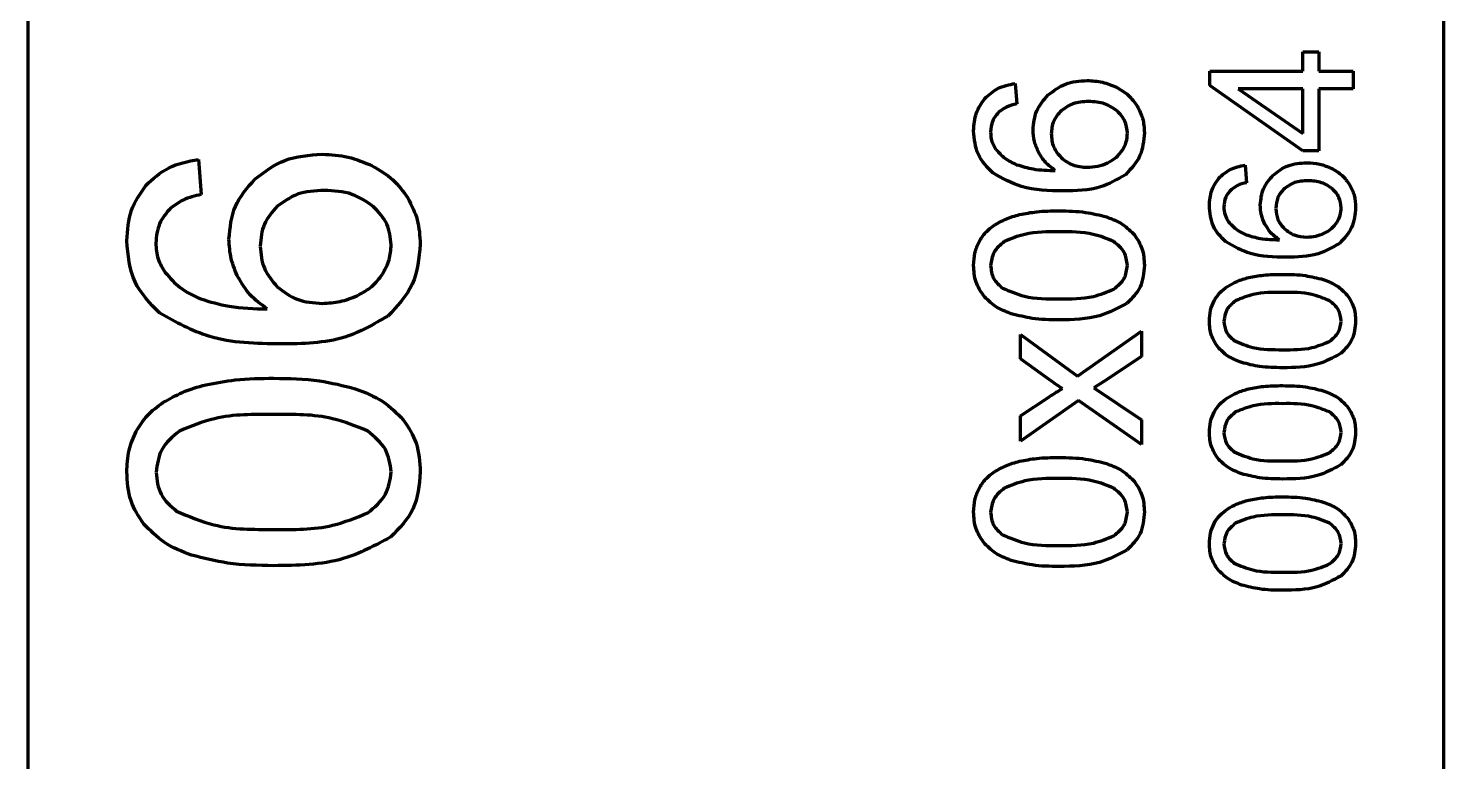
# Model space of a CAD drawing. Header units: millimetres. Extents: x 0 to 1189, y 0 to 841.
# Drawn here: x 372.85 to 402.85, y 231.08 to 246.63 of the extents above; entities that cross this region are included whole.
import ezdxf

# ---------------------------------------------------------------- set-up
doc = ezdxf.new("R2010")
doc.units = ezdxf.units.MM
doc.header["$LTSCALE"] = 0.75
doc.layers.add('Visible', color=7, linetype='Continuous', lineweight=70)

msp = doc.modelspace()

# ---------------------------------------------------------------- linework, layer by layer
at = {"layer": 'Visible', "extrusion": (-1e-16, -1, 0)}
for p, q in [((372.852, 123.899), (372.852, 673.232)), ((402.852, 123.899), (402.852, 673.232)), ((399.866, 245.721), (399.866, 246.131)), ((399.866, 246.131), (400.208, 246.131)), ((400.208, 246.131), (400.208, 245.721)), ((397.898, 245.417), (397.898, 245.721)), ((397.898, 245.721), (399.866, 245.721)), ((400.208, 245.721), (400.935, 245.721)), ((400.935, 245.721), (400.935, 245.348)), ((393.771, 245.462), (393.805, 245.029)), ((399.866, 244.031), (397.898, 245.417)), ((398.497, 245.348), (399.866, 244.398)), ((399.866, 245.348), (398.497, 245.348)), ((399.866, 244.398), (399.866, 245.348)), ((400.935, 245.348), (400.208, 245.348)), ((400.208, 245.348), (400.208, 244.031)), ((400.208, 244.031), (399.866, 244.031)), ((376.457, 243.853), (376.515, 243.109)), ((398.642, 243.729), (398.671, 243.358)), ((393.88, 239.621), (393.88, 240.141)), ((393.88, 240.141), (395.089, 239.254)), ((395.089, 239.254), (396.447, 240.208)), ((396.447, 240.208), (396.447, 239.674)), ((394.487, 239.188), (393.88, 239.621)), ((396.447, 239.674), (395.65, 239.147)), ((395.65, 239.147), (395.434, 239.007)), ((393.88, 238.419), (394.482, 238.814)), ((395.434, 239.007), (396.447, 238.332)), ((395.113, 238.743), (393.88, 237.876)), ((396.447, 237.805), (395.113, 238.743)), ((393.88, 237.876), (393.88, 238.419)), ((396.447, 238.332), (396.447, 237.805))]:
    msp.add_line(p, q, dxfattribs=at)
at = {"layer": 'Visible'}
for points, knots in [([(393.123, 245.141), (393.212, 245.222), (393.397, 245.39), (393.643, 245.437), (393.771, 245.462)], [0, 0, 0, 0, 0.03515836, 0.07353772, 0.07353772, 0.07353772, 0.07353772]), ([(394.469, 245.219), (394.586, 245.308), (394.831, 245.493), (395.137, 245.514), (395.297, 245.525)], [0, 0, 0, 0, 0.04329126, 0.09000501, 0.09000501, 0.09000501, 0.09000501]), ([(395.297, 245.525), (395.405, 245.519), (395.621, 245.507), (395.819, 245.423), (395.917, 245.381)], [0, 0, 0, 0, 0.03238345, 0.06410063, 0.06410063, 0.06410063, 0.06410063]), ([(392.889, 244.456), (392.897, 244.587), (392.912, 244.838), (393.055, 245.043), (393.123, 245.141)], [0, 0, 0, 0, 0.03849473, 0.07369432, 0.07369432, 0.07369432, 0.07369432]), ([(394.148, 244.478), (394.162, 244.618), (394.189, 244.899), (394.375, 245.112), (394.469, 245.219)], [0, 0, 0, 0, 0.04107017, 0.08255043, 0.08255043, 0.08255043, 0.08255043]), ([(395.917, 245.381), (396.006, 245.329), (396.181, 245.229), (396.298, 245.065), (396.356, 244.985)], [0, 0, 0, 0, 0.03051659, 0.05966295, 0.05966295, 0.05966295, 0.05966295]), ([(393.433, 244.865), (393.378, 244.802), (393.27, 244.677), (393.254, 244.512), (393.247, 244.429)], [0, 0, 0, 0, 0.02414769, 0.0484107, 0.0484107, 0.0484107, 0.0484107]), ([(393.805, 245.029), (393.729, 245.011), (393.595, 244.978), (393.482, 244.899), (393.433, 244.865)], [0, 0, 0, 0, 0.02320468, 0.04101453, 0.04101453, 0.04101453, 0.04101453]), ([(394.744, 244.884), (394.683, 244.814), (394.558, 244.673), (394.541, 244.485), (394.533, 244.391)], [0, 0, 0, 0, 0.02722135, 0.05492779, 0.05492779, 0.05492779, 0.05492779]), ([(395.323, 245.08), (395.21, 245.074), (394.998, 245.063), (394.825, 244.941), (394.744, 244.884)], [0, 0, 0, 0, 0.03321079, 0.0622499, 0.0622499, 0.0622499, 0.0622499]), ([(395.928, 244.881), (395.843, 244.939), (395.661, 245.063), (395.441, 245.074), (395.323, 245.08)], [0, 0, 0, 0, 0.03015069, 0.06471565, 0.06471565, 0.06471565, 0.06471565]), ([(396.15, 244.408), (396.14, 244.497), (396.119, 244.68), (395.992, 244.813), (395.928, 244.881)], [0, 0, 0, 0, 0.02622195, 0.05363808, 0.05363808, 0.05363808, 0.05363808]), ([(396.356, 244.985), (396.4, 244.898), (396.491, 244.718), (396.502, 244.518), (396.508, 244.415)], [0, 0, 0, 0, 0.02916446, 0.05962236, 0.05962236, 0.05962236, 0.05962236]), ([(393.295, 243.564), (393.176, 243.686), (392.935, 243.934), (392.904, 244.28), (392.889, 244.456)], [0, 0, 0, 0, 0.0493769, 0.1007353, 0.1007353, 0.1007353, 0.1007353]), ([(393.247, 244.429), (393.251, 244.363), (393.26, 244.231), (393.329, 244.119), (393.363, 244.064)], [0, 0, 0, 0, 0.01973585, 0.038819, 0.038819, 0.038819, 0.038819]), ([(394.264, 244.002), (394.231, 244.078), (394.163, 244.23), (394.153, 244.395), (394.148, 244.478)], [0, 0, 0, 0, 0.02484291, 0.04937155, 0.04937155, 0.04937155, 0.04937155]), ([(394.533, 244.391), (394.542, 244.296), (394.559, 244.107), (394.683, 243.963), (394.744, 243.89)], [0, 0, 0, 0, 0.02776576, 0.05553007, 0.05553007, 0.05553007, 0.05553007]), ([(396.042, 244.047), (396.074, 244.105), (396.135, 244.217), (396.145, 244.345), (396.15, 244.408)], [0, 0, 0, 0, 0.01934988, 0.03797861, 0.03797861, 0.03797861, 0.03797861]), ([(396.508, 244.415), (396.492, 244.242), (396.46, 243.901), (396.224, 243.651), (396.108, 243.528)], [0, 0, 0, 0, 0.05038066, 0.09986278, 0.09986278, 0.09986278, 0.09986278]), ([(377.655, 243.435), (377.858, 243.588), (378.278, 243.907), (378.805, 243.942), (379.079, 243.961)], [0, 0, 0, 0, 0.0744046, 0.1546914, 0.1546914, 0.1546914, 0.1546914]), ([(379.079, 243.961), (379.265, 243.951), (379.635, 243.931), (379.976, 243.786), (380.144, 243.714)], [0, 0, 0, 0, 0.0556574, 0.1101696, 0.1101696, 0.1101696, 0.1101696]), ([(393.363, 244.064), (393.421, 243.999), (393.543, 243.86), (393.712, 243.782), (393.8, 243.74)], [0, 0, 0, 0, 0.02602629, 0.05497249, 0.05497249, 0.05497249, 0.05497249]), ([(394.62, 243.617), (394.546, 243.671), (394.402, 243.776), (394.309, 243.928), (394.264, 244.002)], [0, 0, 0, 0, 0.02720014, 0.05280313, 0.05280313, 0.05280313, 0.05280313]), ([(395.729, 243.78), (395.793, 243.814), (395.917, 243.881), (396.002, 243.993), (396.042, 244.047)], [0, 0, 0, 0, 0.02142015, 0.04160116, 0.04160116, 0.04160116, 0.04160116]), ([(375.343, 243.302), (375.495, 243.44), (375.813, 243.73), (376.236, 243.811), (376.457, 243.853)], [0, 0, 0, 0, 0.0604266, 0.1263891, 0.1263891, 0.1263891, 0.1263891]), ([(380.144, 243.714), (380.298, 243.625), (380.598, 243.452), (380.8, 243.171), (380.898, 243.034)], [0, 0, 0, 0, 0.0524488, 0.1025426, 0.1025426, 0.1025426, 0.1025426]), ([(393.8, 243.74), (393.916, 243.706), (394.183, 243.626), (394.461, 243.62), (394.62, 243.617)], [0, 0, 0, 0, 0.03601661, 0.08321495, 0.08321495, 0.08321495, 0.08321495]), ([(394.744, 243.89), (394.822, 243.83), (394.986, 243.705), (395.192, 243.692), (395.299, 243.685)], [0, 0, 0, 0, 0.02889952, 0.06035669, 0.06035669, 0.06035669, 0.06035669]), ([(395.299, 243.685), (395.373, 243.689), (395.522, 243.697), (395.66, 243.752), (395.729, 243.78)], [0, 0, 0, 0, 0.02212854, 0.04434688, 0.04434688, 0.04434688, 0.04434688]), ([(398.087, 243.454), (398.163, 243.523), (398.321, 243.667), (398.532, 243.708), (398.642, 243.729)], [0, 0, 0, 0, 0.03012022, 0.06299987, 0.06299987, 0.06299987, 0.06299987]), ([(399.239, 243.52), (399.34, 243.597), (399.55, 243.756), (399.812, 243.773), (399.949, 243.782)], [0, 0, 0, 0, 0.03708767, 0.07710738, 0.07710738, 0.07710738, 0.07710738]), ([(399.949, 243.782), (400.042, 243.778), (400.226, 243.768), (400.396, 243.695), (400.48, 243.659)], [0, 0, 0, 0, 0.02774297, 0.05491509, 0.05491509, 0.05491509, 0.05491509]), ([(400.48, 243.659), (400.557, 243.615), (400.706, 243.529), (400.807, 243.389), (400.856, 243.321)], [0, 0, 0, 0, 0.02614356, 0.0511133, 0.0511133, 0.0511133, 0.0511133]), ([(374.94, 242.124), (374.954, 242.349), (374.98, 242.78), (375.226, 243.133), (375.343, 243.302)], [0, 0, 0, 0, 0.0661607, 0.1266581, 0.1266581, 0.1266581, 0.1266581]), ([(377.105, 242.162), (377.128, 242.402), (377.175, 242.885), (377.495, 243.251), (377.655, 243.435)], [0, 0, 0, 0, 0.0705871, 0.1418791, 0.1418791, 0.1418791, 0.1418791]), ([(394.789, 243.184), (394.486, 243.189), (393.955, 243.197), (393.493, 243.454), (393.295, 243.564)], [0, 0, 0, 0, 0.0892288, 0.1562538, 0.1562538, 0.1562538, 0.1562538]), ([(396.108, 243.528), (395.935, 243.428), (395.53, 243.194), (395.059, 243.188), (394.789, 243.184)], [0, 0, 0, 0, 0.0588991, 0.1382662, 0.1382662, 0.1382662, 0.1382662]), ([(397.886, 242.867), (397.893, 242.979), (397.906, 243.194), (398.028, 243.37), (398.087, 243.454)], [0, 0, 0, 0, 0.03297841, 0.06313392, 0.06313392, 0.06313392, 0.06313392]), ([(398.671, 243.358), (398.606, 243.342), (398.491, 243.314), (398.394, 243.246), (398.352, 243.217)], [0, 0, 0, 0, 0.01987946, 0.03513716, 0.03513716, 0.03513716, 0.03513716]), ([(398.965, 242.886), (398.977, 243.006), (399, 243.246), (399.159, 243.429), (399.239, 243.52)], [0, 0, 0, 0, 0.0351848, 0.07072096, 0.07072096, 0.07072096, 0.07072096]), ([(399.972, 243.401), (399.875, 243.396), (399.693, 243.387), (399.545, 243.282), (399.476, 243.234)], [0, 0, 0, 0, 0.02845171, 0.05332952, 0.05332952, 0.05332952, 0.05332952]), ([(400.489, 243.232), (400.417, 243.281), (400.261, 243.387), (400.072, 243.396), (399.972, 243.401)], [0, 0, 0, 0, 0.02583014, 0.05544198, 0.05544198, 0.05544198, 0.05544198]), ([(400.856, 243.321), (400.894, 243.245), (400.972, 243.092), (400.981, 242.92), (400.986, 242.832)], [0, 0, 0, 0, 0.02498523, 0.05107849, 0.05107849, 0.05107849, 0.05107849]), ([(376.515, 243.109), (376.384, 243.077), (376.153, 243.022), (375.959, 242.886), (375.875, 242.826)], [0, 0, 0, 0, 0.03988184, 0.07049151, 0.07049151, 0.07049151, 0.07049151]), ([(379.124, 243.196), (378.93, 243.186), (378.565, 243.168), (378.268, 242.958), (378.129, 242.86)], [0, 0, 0, 0, 0.0570793, 0.1069887, 0.1069887, 0.1069887, 0.1069887]), ([(380.163, 242.856), (380.018, 242.955), (379.705, 243.168), (379.327, 243.186), (379.124, 243.196)], [0, 0, 0, 0, 0.0518199, 0.1112267, 0.1112267, 0.1112267, 0.1112267]), ([(380.898, 243.034), (380.975, 242.883), (381.131, 242.575), (381.15, 242.23), (381.16, 242.054)], [0, 0, 0, 0, 0.0501249, 0.1024728, 0.1024728, 0.1024728, 0.1024728]), ([(398.352, 243.217), (398.305, 243.164), (398.212, 243.057), (398.199, 242.915), (398.193, 242.844)], [0, 0, 0, 0, 0.02068734, 0.0414735, 0.0414735, 0.0414735, 0.0414735]), ([(399.476, 243.234), (399.423, 243.174), (399.316, 243.053), (399.302, 242.892), (399.294, 242.811)], [0, 0, 0, 0, 0.02332058, 0.04705666, 0.04705666, 0.04705666, 0.04705666]), ([(400.68, 242.826), (400.671, 242.902), (400.654, 243.059), (400.545, 243.173), (400.489, 243.232)], [0, 0, 0, 0, 0.02246438, 0.04595184, 0.04595184, 0.04595184, 0.04595184]), ([(375.875, 242.826), (375.782, 242.719), (375.595, 242.504), (375.568, 242.221), (375.555, 242.079)], [0, 0, 0, 0, 0.04150257, 0.08320338, 0.08320338, 0.08320338, 0.08320338]), ([(378.129, 242.86), (378.023, 242.74), (377.809, 242.497), (377.78, 242.175), (377.766, 242.012)], [0, 0, 0, 0, 0.04678524, 0.09440427, 0.09440427, 0.09440427, 0.09440427]), ([(380.545, 242.041), (380.528, 242.195), (380.493, 242.509), (380.274, 242.738), (380.163, 242.856)], [0, 0, 0, 0, 0.04506763, 0.09218774, 0.09218774, 0.09218774, 0.09218774]), ([(393.862, 242.682), (393.983, 242.705), (394.26, 242.758), (394.541, 242.76), (394.7, 242.761)], [0, 0, 0, 0, 0.03696178, 0.08429648, 0.08429648, 0.08429648, 0.08429648]), ([(394.7, 242.761), (394.888, 242.759), (395.229, 242.754), (395.559, 242.67), (395.706, 242.633)], [0, 0, 0, 0, 0.0564493, 0.10181, 0.10181, 0.10181, 0.10181]), ([(398.234, 242.103), (398.132, 242.207), (397.925, 242.42), (397.899, 242.716), (397.886, 242.867)], [0, 0, 0, 0, 0.04230119, 0.08630007, 0.08630007, 0.08630007, 0.08630007]), ([(398.193, 242.844), (398.196, 242.787), (398.204, 242.675), (398.263, 242.579), (398.292, 242.531)], [0, 0, 0, 0, 0.01690771, 0.03325625, 0.03325625, 0.03325625, 0.03325625]), ([(399.064, 242.478), (399.035, 242.543), (398.978, 242.673), (398.969, 242.815), (398.965, 242.886)], [0, 0, 0, 0, 0.02128291, 0.04229661, 0.04229661, 0.04229661, 0.04229661]), ([(399.294, 242.811), (399.302, 242.73), (399.317, 242.568), (399.423, 242.444), (399.476, 242.382)], [0, 0, 0, 0, 0.02378698, 0.04757266, 0.04757266, 0.04757266, 0.04757266]), ([(400.588, 242.517), (400.615, 242.566), (400.667, 242.662), (400.676, 242.772), (400.68, 242.826)], [0, 0, 0, 0, 0.01657704, 0.03253626, 0.03253626, 0.03253626, 0.03253626]), ([(400.986, 242.832), (400.973, 242.684), (400.945, 242.391), (400.744, 242.178), (400.644, 242.072)], [0, 0, 0, 0, 0.04316121, 0.08555253, 0.08555253, 0.08555253, 0.08555253]), ([(393.004, 242.106), (393.047, 242.175), (393.134, 242.315), (393.267, 242.412), (393.335, 242.462)], [0, 0, 0, 0, 0.02413348, 0.04898112, 0.04898112, 0.04898112, 0.04898112]), ([(393.335, 242.462), (393.413, 242.506), (393.58, 242.601), (393.764, 242.654), (393.862, 242.682)], [0, 0, 0, 0, 0.02705955, 0.05729505, 0.05729505, 0.05729505, 0.05729505]), ([(395.706, 242.633), (395.825, 242.588), (396.049, 242.501), (396.219, 242.331), (396.299, 242.25)], [0, 0, 0, 0, 0.03753988, 0.07125827, 0.07125827, 0.07125827, 0.07125827]), ([(398.292, 242.531), (398.342, 242.475), (398.447, 242.356), (398.591, 242.289), (398.667, 242.254)], [0, 0, 0, 0, 0.02229676, 0.04709502, 0.04709502, 0.04709502, 0.04709502]), ([(399.369, 242.148), (399.306, 242.195), (399.182, 242.285), (399.103, 242.415), (399.064, 242.478)], [0, 0, 0, 0, 0.02330239, 0.0452365, 0.0452365, 0.0452365, 0.0452365]), ([(400.32, 242.288), (400.374, 242.317), (400.48, 242.374), (400.553, 242.47), (400.588, 242.517)], [0, 0, 0, 0, 0.01835065, 0.03563978, 0.03563978, 0.03563978, 0.03563978]), ([(375.638, 240.591), (375.435, 240.8), (375.019, 241.227), (374.967, 241.821), (374.94, 242.124)], [0, 0, 0, 0, 0.0848639, 0.1731336, 0.1731336, 0.1731336, 0.1731336]), ([(377.304, 241.343), (377.246, 241.474), (377.131, 241.735), (377.113, 242.02), (377.105, 242.162)], [0, 0, 0, 0, 0.04269746, 0.08485476, 0.08485476, 0.08485476, 0.08485476]), ([(392.889, 241.606), (392.893, 241.696), (392.9, 241.87), (392.97, 242.03), (393.004, 242.106)], [0, 0, 0, 0, 0.02692746, 0.05173875, 0.05173875, 0.05173875, 0.05173875]), ([(393.537, 242.11), (393.453, 242.04), (393.292, 241.906), (393.263, 241.7), (393.249, 241.601)], [0, 0, 0, 0, 0.03148982, 0.06035275, 0.06035275, 0.06035275, 0.06035275]), ([(394.7, 242.314), (394.453, 242.317), (394.05, 242.321), (393.68, 242.169), (393.537, 242.11)], [0, 0, 0, 0, 0.0730065, 0.1190832, 0.1190832, 0.1190832, 0.1190832]), ([(395.86, 242.11), (395.716, 242.169), (395.347, 242.32), (394.945, 242.316), (394.7, 242.314)], [0, 0, 0, 0, 0.0461337, 0.1188387, 0.1188387, 0.1188387, 0.1188387]), ([(396.15, 241.606), (396.136, 241.703), (396.106, 241.908), (395.944, 242.04), (395.86, 242.11)], [0, 0, 0, 0, 0.02852723, 0.06005392, 0.06005392, 0.06005392, 0.06005392]), ([(396.299, 242.25), (396.36, 242.157), (396.487, 241.961), (396.501, 241.728), (396.508, 241.606)], [0, 0, 0, 0, 0.03284543, 0.06879529, 0.06879529, 0.06879529, 0.06879529]), ([(399.514, 241.778), (399.254, 241.782), (398.799, 241.788), (398.404, 242.008), (398.234, 242.103)], [0, 0, 0, 0, 0.0764424, 0.1338627, 0.1338627, 0.1338627, 0.1338627]), ([(398.667, 242.254), (398.766, 242.224), (398.994, 242.156), (399.233, 242.151), (399.369, 242.148)], [0, 0, 0, 0, 0.03085547, 0.07129031, 0.07129031, 0.07129031, 0.07129031]), ([(399.476, 242.382), (399.543, 242.331), (399.683, 242.224), (399.859, 242.212), (399.951, 242.206)], [0, 0, 0, 0, 0.02475822, 0.05170761, 0.05170761, 0.05170761, 0.05170761]), ([(399.951, 242.206), (400.014, 242.21), (400.142, 242.217), (400.26, 242.264), (400.32, 242.288)], [0, 0, 0, 0, 0.01895755, 0.03799199, 0.03799199, 0.03799199, 0.03799199]), ([(375.555, 242.079), (375.563, 241.964), (375.578, 241.738), (375.696, 241.546), (375.755, 241.451)], [0, 0, 0, 0, 0.03391991, 0.06671812, 0.06671812, 0.06671812, 0.06671812]), ([(377.766, 242.012), (377.781, 241.85), (377.811, 241.524), (378.023, 241.276), (378.129, 241.152)], [0, 0, 0, 0, 0.0477209, 0.09543933, 0.09543933, 0.09543933, 0.09543933]), ([(380.36, 241.422), (380.414, 241.521), (380.52, 241.714), (380.537, 241.933), (380.545, 242.041)], [0, 0, 0, 0, 0.03325658, 0.06527373, 0.06527373, 0.06527373, 0.06527373]), ([(381.16, 242.054), (381.133, 241.757), (381.078, 241.17), (380.673, 240.741), (380.473, 240.529)], [0, 0, 0, 0, 0.0865891, 0.1716339, 0.1716339, 0.1716339, 0.1716339]), ([(400.644, 242.072), (400.496, 241.986), (400.149, 241.786), (399.745, 241.781), (399.514, 241.778)], [0, 0, 0, 0, 0.050459, 0.1184528, 0.1184528, 0.1184528, 0.1184528]), ([(393.097, 240.964), (393.036, 241.057), (392.909, 241.252), (392.896, 241.484), (392.889, 241.606)], [0, 0, 0, 0, 0.03274909, 0.06851516, 0.06851516, 0.06851516, 0.06851516]), ([(393.249, 241.601), (393.26, 241.506), (393.282, 241.313), (393.429, 241.186), (393.503, 241.122)], [0, 0, 0, 0, 0.02769224, 0.05597181, 0.05597181, 0.05597181, 0.05597181]), ([(395.861, 241.102), (395.945, 241.171), (396.106, 241.303), (396.136, 241.508), (396.15, 241.606)], [0, 0, 0, 0, 0.03146419, 0.05998375, 0.05998375, 0.05998375, 0.05998375]), ([(396.508, 241.606), (396.494, 241.445), (396.467, 241.133), (396.248, 240.909), (396.14, 240.801)], [0, 0, 0, 0, 0.04666469, 0.09101807, 0.09101807, 0.09101807, 0.09101807]), ([(375.755, 241.451), (375.854, 241.338), (376.065, 241.099), (376.354, 240.965), (376.507, 240.894)], [0, 0, 0, 0, 0.04473129, 0.09448111, 0.09448111, 0.09448111, 0.09448111]), ([(377.915, 240.683), (377.788, 240.775), (377.541, 240.956), (377.382, 241.217), (377.304, 241.343)], [0, 0, 0, 0, 0.04674885, 0.09075263, 0.09075263, 0.09075263, 0.09075263]), ([(379.822, 240.963), (379.932, 241.022), (380.145, 241.135), (380.29, 241.328), (380.36, 241.422)], [0, 0, 0, 0, 0.03681474, 0.07149986, 0.07149986, 0.07149986, 0.07149986]), ([(398.268, 241.158), (398.336, 241.197), (398.478, 241.278), (398.636, 241.323), (398.72, 241.347)], [0, 0, 0, 0, 0.02318194, 0.04908474, 0.04908474, 0.04908474, 0.04908474]), ([(398.72, 241.347), (398.824, 241.367), (399.06, 241.412), (399.302, 241.414), (399.437, 241.415)], [0, 0, 0, 0, 0.03166517, 0.07221685, 0.07221685, 0.07221685, 0.07221685]), ([(399.437, 241.415), (399.599, 241.413), (399.891, 241.409), (400.174, 241.337), (400.3, 241.305)], [0, 0, 0, 0, 0.04836014, 0.08722077, 0.08722077, 0.08722077, 0.08722077]), ([(400.3, 241.305), (400.401, 241.266), (400.594, 241.192), (400.739, 241.046), (400.807, 240.977)], [0, 0, 0, 0, 0.03216046, 0.06104703, 0.06104703, 0.06104703, 0.06104703]), ([(378.129, 241.152), (378.264, 241.049), (378.544, 240.834), (378.898, 240.811), (379.083, 240.799)], [0, 0, 0, 0, 0.0496695, 0.1037348, 0.1037348, 0.1037348, 0.1037348]), ([(379.083, 240.799), (379.21, 240.806), (379.466, 240.82), (379.703, 240.915), (379.822, 240.963)], [0, 0, 0, 0, 0.0380323, 0.07621886, 0.07621886, 0.07621886, 0.07621886]), ([(393.688, 240.58), (393.57, 240.625), (393.345, 240.712), (393.176, 240.883), (393.097, 240.964)], [0, 0, 0, 0, 0.03755124, 0.07122186, 0.07122186, 0.07122186, 0.07122186]), ([(393.503, 241.122), (393.655, 241.057), (394.035, 240.895), (394.45, 240.896), (394.7, 240.897)], [0, 0, 0, 0, 0.0491003, 0.1228677, 0.1228677, 0.1228677, 0.1228677]), ([(394.7, 240.897), (394.946, 240.895), (395.348, 240.891), (395.718, 241.043), (395.861, 241.102)], [0, 0, 0, 0, 0.0728558, 0.1189609, 0.1189609, 0.1189609, 0.1189609]), ([(397.984, 240.854), (398.021, 240.913), (398.096, 241.033), (398.21, 241.116), (398.268, 241.158)], [0, 0, 0, 0, 0.02067523, 0.0419622, 0.0419622, 0.0419622, 0.0419622]), ([(399.437, 241.032), (399.226, 241.034), (398.881, 241.038), (398.564, 240.907), (398.441, 240.857)], [0, 0, 0, 0, 0.0625447, 0.1020186, 0.1020186, 0.1020186, 0.1020186]), ([(400.431, 240.857), (400.309, 240.907), (399.992, 241.037), (399.648, 241.034), (399.437, 241.032)], [0, 0, 0, 0, 0.0395227, 0.1018092, 0.1018092, 0.1018092, 0.1018092]), ([(400.807, 240.977), (400.86, 240.897), (400.969, 240.73), (400.98, 240.53), (400.986, 240.425)], [0, 0, 0, 0, 0.02813869, 0.05893693, 0.05893693, 0.05893693, 0.05893693]), ([(376.507, 240.894), (376.705, 240.835), (377.164, 240.697), (377.643, 240.688), (377.915, 240.683)], [0, 0, 0, 0, 0.0619017, 0.1430213, 0.1430213, 0.1430213, 0.1430213]), ([(396.14, 240.801), (395.95, 240.699), (395.503, 240.46), (394.993, 240.454), (394.7, 240.45)], [0, 0, 0, 0, 0.063809, 0.1501974, 0.1501974, 0.1501974, 0.1501974]), ([(397.886, 240.425), (397.889, 240.503), (397.896, 240.652), (397.956, 240.788), (397.984, 240.854)], [0, 0, 0, 0, 0.02306877, 0.04432459, 0.04432459, 0.04432459, 0.04432459]), ([(398.441, 240.857), (398.369, 240.797), (398.232, 240.682), (398.207, 240.506), (398.195, 240.421)], [0, 0, 0, 0, 0.02697738, 0.05170428, 0.05170428, 0.05170428, 0.05170428]), ([(400.68, 240.425), (400.668, 240.509), (400.642, 240.684), (400.504, 240.798), (400.431, 240.857)], [0, 0, 0, 0, 0.02443928, 0.05144826, 0.05144826, 0.05144826, 0.05144826]), ([(378.206, 239.939), (377.685, 239.947), (376.772, 239.96), (375.979, 240.402), (375.638, 240.591)], [0, 0, 0, 0, 0.1533573, 0.2685529, 0.2685529, 0.2685529, 0.2685529]), ([(380.473, 240.529), (380.176, 240.358), (379.479, 239.956), (378.67, 239.945), (378.206, 239.939)], [0, 0, 0, 0, 0.1012298, 0.2376378, 0.2376378, 0.2376378, 0.2376378]), ([(394.7, 240.45), (394.509, 240.453), (394.167, 240.457), (393.835, 240.542), (393.688, 240.58)], [0, 0, 0, 0, 0.0568131, 0.1023112, 0.1023112, 0.1023112, 0.1023112]), ([(398.064, 239.875), (398.012, 239.955), (397.904, 240.122), (397.892, 240.321), (397.886, 240.425)], [0, 0, 0, 0, 0.02805615, 0.058697, 0.058697, 0.058697, 0.058697]), ([(398.195, 240.421), (398.204, 240.339), (398.223, 240.175), (398.349, 240.066), (398.412, 240.011)], [0, 0, 0, 0, 0.02372396, 0.04795108, 0.04795108, 0.04795108, 0.04795108]), ([(400.432, 239.993), (400.505, 240.053), (400.642, 240.166), (400.668, 240.342), (400.68, 240.425)], [0, 0, 0, 0, 0.02695544, 0.05138815, 0.05138815, 0.05138815, 0.05138815]), ([(400.986, 240.425), (400.975, 240.288), (400.952, 240.02), (400.763, 239.829), (400.672, 239.736)], [0, 0, 0, 0, 0.03997768, 0.07797525, 0.07797525, 0.07797525, 0.07797525]), ([(398.412, 240.011), (398.542, 239.955), (398.868, 239.816), (399.224, 239.818), (399.437, 239.818)], [0, 0, 0, 0, 0.0420643, 0.1052609, 0.1052609, 0.1052609, 0.1052609]), ([(398.571, 239.546), (398.469, 239.585), (398.277, 239.66), (398.132, 239.806), (398.064, 239.875)], [0, 0, 0, 0, 0.0321702, 0.06101583, 0.06101583, 0.06101583, 0.06101583]), ([(399.437, 239.818), (399.648, 239.816), (399.993, 239.813), (400.31, 239.943), (400.432, 239.993)], [0, 0, 0, 0, 0.0624156, 0.1019139, 0.1019139, 0.1019139, 0.1019139]), ([(400.672, 239.736), (400.509, 239.648), (400.126, 239.443), (399.689, 239.438), (399.437, 239.435)], [0, 0, 0, 0, 0.0546653, 0.1286742, 0.1286742, 0.1286742, 0.1286742]), ([(399.437, 239.435), (399.274, 239.437), (398.981, 239.441), (398.697, 239.514), (398.571, 239.546)], [0, 0, 0, 0, 0.04867179, 0.08765009, 0.08765009, 0.08765009, 0.08765009]), ([(376.613, 239.075), (376.821, 239.114), (377.296, 239.205), (377.78, 239.209), (378.052, 239.212)], [0, 0, 0, 0, 0.0635261, 0.1448801, 0.1448801, 0.1448801, 0.1448801]), ([(378.052, 239.212), (378.377, 239.207), (378.963, 239.199), (379.53, 239.055), (379.783, 238.991)], [0, 0, 0, 0, 0.0970192, 0.1749807, 0.1749807, 0.1749807, 0.1749807]), ([(394.77, 238.992), (394.719, 239.026), (394.624, 239.09), (394.531, 239.157), (394.487, 239.188)], [0, 0, 0, 0, 0.01818785, 0.03440349, 0.03440349, 0.03440349, 0.03440349]), ([(375.707, 238.696), (375.842, 238.774), (376.128, 238.937), (376.445, 239.027), (376.613, 239.075)], [0, 0, 0, 0, 0.04650728, 0.09847296, 0.09847296, 0.09847296, 0.09847296]), ([(379.783, 238.991), (379.986, 238.913), (380.372, 238.765), (380.663, 238.472), (380.801, 238.333)], [0, 0, 0, 0, 0.0645197, 0.1224714, 0.1224714, 0.1224714, 0.1224714]), ([(394.482, 238.814), (394.534, 238.847), (394.629, 238.909), (394.726, 238.966), (394.77, 238.992)], [0, 0, 0, 0, 0.01869445, 0.03387931, 0.03387931, 0.03387931, 0.03387931]), ([(398.268, 238.799), (398.336, 238.838), (398.478, 238.919), (398.636, 238.964), (398.72, 238.988)], [0, 0, 0, 0, 0.02318198, 0.04908476, 0.04908476, 0.04908476, 0.04908476]), ([(398.72, 238.988), (398.824, 239.008), (399.06, 239.053), (399.302, 239.055), (399.437, 239.056)], [0, 0, 0, 0, 0.03166517, 0.07221685, 0.07221685, 0.07221685, 0.07221685]), ([(399.437, 239.056), (399.599, 239.054), (399.891, 239.05), (400.174, 238.978), (400.3, 238.946)], [0, 0, 0, 0, 0.04836014, 0.08722076, 0.08722076, 0.08722076, 0.08722076]), ([(400.3, 238.946), (400.401, 238.907), (400.594, 238.833), (400.739, 238.687), (400.807, 238.618)], [0, 0, 0, 0, 0.03216044, 0.06104703, 0.06104703, 0.06104703, 0.06104703]), ([(375.138, 238.086), (375.211, 238.204), (375.362, 238.445), (375.591, 238.612), (375.707, 238.696)], [0, 0, 0, 0, 0.04147817, 0.08418369, 0.08418369, 0.08418369, 0.08418369]), ([(397.984, 238.495), (398.021, 238.554), (398.096, 238.674), (398.21, 238.757), (398.268, 238.799)], [0, 0, 0, 0, 0.02067518, 0.04196217, 0.04196217, 0.04196217, 0.04196217]), ([(399.437, 238.673), (399.226, 238.675), (398.881, 238.679), (398.564, 238.548), (398.441, 238.498)], [0, 0, 0, 0, 0.0625447, 0.1020186, 0.1020186, 0.1020186, 0.1020186]), ([(400.431, 238.498), (400.309, 238.548), (399.992, 238.678), (399.648, 238.675), (399.437, 238.673)], [0, 0, 0, 0, 0.0395227, 0.1018092, 0.1018092, 0.1018092, 0.1018092]), ([(400.807, 238.618), (400.86, 238.538), (400.969, 238.371), (400.98, 238.171), (400.986, 238.066)], [0, 0, 0, 0, 0.02813869, 0.05893699, 0.05893699, 0.05893699, 0.05893699]), ([(378.052, 238.443), (377.628, 238.447), (376.936, 238.455), (376.3, 238.193), (376.054, 238.092)], [0, 0, 0, 0, 0.1254761, 0.2046679, 0.2046679, 0.2046679, 0.2046679]), ([(380.047, 238.092), (379.8, 238.193), (379.165, 238.454), (378.475, 238.447), (378.052, 238.443)], [0, 0, 0, 0, 0.0792898, 0.2042478, 0.2042478, 0.2042478, 0.2042478]), ([(380.801, 238.333), (380.906, 238.173), (381.125, 237.837), (381.148, 237.435), (381.16, 237.226)], [0, 0, 0, 0, 0.0564514, 0.1182383, 0.1182383, 0.1182383, 0.1182383]), ([(397.886, 238.066), (397.889, 238.144), (397.896, 238.293), (397.956, 238.429), (397.984, 238.495)], [0, 0, 0, 0, 0.02306877, 0.04432462, 0.04432462, 0.04432462, 0.04432462]), ([(398.441, 238.498), (398.369, 238.438), (398.232, 238.323), (398.207, 238.147), (398.195, 238.062)], [0, 0, 0, 0, 0.02697733, 0.05170427, 0.05170427, 0.05170427, 0.05170427]), ([(400.68, 238.066), (400.668, 238.15), (400.642, 238.325), (400.504, 238.439), (400.431, 238.498)], [0, 0, 0, 0, 0.02443928, 0.05144826, 0.05144826, 0.05144826, 0.05144826]), ([(374.94, 237.226), (374.947, 237.381), (374.96, 237.68), (375.08, 237.954), (375.138, 238.086)], [0, 0, 0, 0, 0.04628015, 0.08892326, 0.08892326, 0.08892326, 0.08892326]), ([(376.054, 238.092), (375.91, 237.972), (375.633, 237.742), (375.583, 237.387), (375.559, 237.217)], [0, 0, 0, 0, 0.0541214, 0.1037281, 0.1037281, 0.1037281, 0.1037281]), ([(380.545, 237.226), (380.521, 237.393), (380.469, 237.746), (380.192, 237.973), (380.047, 238.092)], [0, 0, 0, 0, 0.0490296, 0.1032145, 0.1032145, 0.1032145, 0.1032145]), ([(398.064, 237.516), (398.012, 237.596), (397.904, 237.763), (397.892, 237.962), (397.886, 238.066)], [0, 0, 0, 0, 0.02805617, 0.058697, 0.058697, 0.058697, 0.058697]), ([(398.195, 238.062), (398.204, 237.981), (398.223, 237.816), (398.349, 237.707), (398.412, 237.652)], [0, 0, 0, 0, 0.02372396, 0.04795108, 0.04795108, 0.04795108, 0.04795108]), ([(400.432, 237.634), (400.505, 237.694), (400.642, 237.807), (400.668, 237.983), (400.68, 238.066)], [0, 0, 0, 0, 0.02695542, 0.05138813, 0.05138813, 0.05138813, 0.05138813]), ([(400.986, 238.066), (400.975, 237.929), (400.952, 237.661), (400.763, 237.47), (400.672, 237.377)], [0, 0, 0, 0, 0.03997765, 0.07797524, 0.07797524, 0.07797524, 0.07797524]), ([(398.412, 237.652), (398.542, 237.596), (398.868, 237.457), (399.224, 237.459), (399.437, 237.459)], [0, 0, 0, 0, 0.0420643, 0.1052609, 0.1052609, 0.1052609, 0.1052609]), ([(399.437, 237.459), (399.648, 237.457), (399.993, 237.454), (400.31, 237.584), (400.432, 237.634)], [0, 0, 0, 0, 0.0624156, 0.1019139, 0.1019139, 0.1019139, 0.1019139]), ([(393.335, 237.232), (393.413, 237.277), (393.58, 237.372), (393.764, 237.425), (393.862, 237.452)], [0, 0, 0, 0, 0.02705958, 0.05729507, 0.05729507, 0.05729507, 0.05729507]), ([(393.862, 237.452), (393.983, 237.476), (394.26, 237.529), (394.541, 237.531), (394.7, 237.532)], [0, 0, 0, 0, 0.03696178, 0.08429648, 0.08429648, 0.08429648, 0.08429648]), ([(394.7, 237.532), (394.888, 237.53), (395.229, 237.525), (395.559, 237.441), (395.706, 237.404)], [0, 0, 0, 0, 0.0564493, 0.10181, 0.10181, 0.10181, 0.10181]), ([(395.706, 237.404), (395.825, 237.359), (396.049, 237.272), (396.219, 237.102), (396.299, 237.021)], [0, 0, 0, 0, 0.03753988, 0.07125828, 0.07125828, 0.07125828, 0.07125828]), ([(398.571, 237.187), (398.469, 237.226), (398.277, 237.301), (398.132, 237.447), (398.064, 237.516)], [0, 0, 0, 0, 0.0321702, 0.06101581, 0.06101581, 0.06101581, 0.06101581]), ([(400.672, 237.377), (400.509, 237.289), (400.126, 237.084), (399.689, 237.079), (399.437, 237.076)], [0, 0, 0, 0, 0.0546652, 0.1286742, 0.1286742, 0.1286742, 0.1286742]), ([(375.298, 236.122), (375.193, 236.282), (374.975, 236.617), (374.952, 237.017), (374.94, 237.226)], [0, 0, 0, 0, 0.0562858, 0.1177568, 0.1177568, 0.1177568, 0.1177568]), ([(375.559, 237.217), (375.578, 237.054), (375.616, 236.723), (375.868, 236.505), (375.996, 236.395)], [0, 0, 0, 0, 0.04759457, 0.09619859, 0.09619859, 0.09619859, 0.09619859]), ([(380.049, 236.359), (380.193, 236.479), (380.469, 236.706), (380.521, 237.058), (380.545, 237.226)], [0, 0, 0, 0, 0.0540774, 0.1030939, 0.1030939, 0.1030939, 0.1030939]), ([(381.16, 237.226), (381.137, 236.95), (381.091, 236.412), (380.713, 236.029), (380.529, 235.842)], [0, 0, 0, 0, 0.0802025, 0.1564325, 0.1564325, 0.1564325, 0.1564325]), ([(393.004, 236.877), (393.047, 236.946), (393.134, 237.086), (393.267, 237.183), (393.335, 237.232)], [0, 0, 0, 0, 0.02413349, 0.04898112, 0.04898112, 0.04898112, 0.04898112]), ([(394.7, 237.085), (394.453, 237.088), (394.05, 237.092), (393.68, 236.94), (393.537, 236.881)], [0, 0, 0, 0, 0.0730065, 0.1190832, 0.1190832, 0.1190832, 0.1190832]), ([(395.86, 236.881), (395.716, 236.94), (395.347, 237.091), (394.945, 237.087), (394.7, 237.085)], [0, 0, 0, 0, 0.0461337, 0.1188387, 0.1188387, 0.1188387, 0.1188387]), ([(396.299, 237.021), (396.36, 236.928), (396.487, 236.732), (396.501, 236.499), (396.508, 236.377)], [0, 0, 0, 0, 0.03284543, 0.06879529, 0.06879529, 0.06879529, 0.06879529]), ([(399.437, 237.076), (399.274, 237.078), (398.981, 237.082), (398.697, 237.155), (398.571, 237.187)], [0, 0, 0, 0, 0.04867179, 0.08765009, 0.08765009, 0.08765009, 0.08765009]), ([(392.889, 236.377), (392.893, 236.467), (392.9, 236.641), (392.97, 236.801), (393.004, 236.877)], [0, 0, 0, 0, 0.02692746, 0.05173875, 0.05173875, 0.05173875, 0.05173875]), ([(393.537, 236.881), (393.453, 236.811), (393.292, 236.677), (393.263, 236.471), (393.249, 236.372)], [0, 0, 0, 0, 0.03148979, 0.06035273, 0.06035273, 0.06035273, 0.06035273]), ([(396.15, 236.377), (396.136, 236.474), (396.106, 236.679), (395.944, 236.811), (395.86, 236.881)], [0, 0, 0, 0, 0.0285272, 0.0600539, 0.0600539, 0.0600539, 0.0600539]), ([(397.984, 236.136), (398.021, 236.195), (398.096, 236.315), (398.21, 236.398), (398.268, 236.44)], [0, 0, 0, 0, 0.02067519, 0.04196216, 0.04196216, 0.04196216, 0.04196216]), ([(398.268, 236.44), (398.336, 236.479), (398.478, 236.56), (398.636, 236.605), (398.72, 236.629)], [0, 0, 0, 0, 0.02318197, 0.04908476, 0.04908476, 0.04908476, 0.04908476]), ([(398.72, 236.629), (398.824, 236.649), (399.06, 236.694), (399.302, 236.696), (399.437, 236.697)], [0, 0, 0, 0, 0.03166517, 0.07221684, 0.07221684, 0.07221684, 0.07221684]), ([(399.437, 236.697), (399.599, 236.695), (399.891, 236.691), (400.174, 236.619), (400.3, 236.587)], [0, 0, 0, 0, 0.04836014, 0.08722077, 0.08722077, 0.08722077, 0.08722077]), ([(400.3, 236.587), (400.401, 236.548), (400.594, 236.475), (400.739, 236.328), (400.807, 236.259)], [0, 0, 0, 0, 0.03216044, 0.06104702, 0.06104702, 0.06104702, 0.06104702]), ([(376.313, 235.462), (376.11, 235.54), (375.725, 235.69), (375.435, 235.984), (375.298, 236.122)], [0, 0, 0, 0, 0.0645393, 0.1224089, 0.1224089, 0.1224089, 0.1224089]), ([(375.996, 236.395), (376.256, 236.283), (376.909, 236.004), (377.624, 236.006), (378.052, 236.008)], [0, 0, 0, 0, 0.0843887, 0.2111724, 0.2111724, 0.2111724, 0.2111724]), ([(378.052, 236.008), (378.476, 236.004), (379.167, 235.997), (379.802, 236.258), (380.049, 236.359)], [0, 0, 0, 0, 0.1252171, 0.2044578, 0.2044578, 0.2044578, 0.2044578]), ([(393.097, 235.735), (393.036, 235.828), (392.909, 236.023), (392.896, 236.255), (392.889, 236.377)], [0, 0, 0, 0, 0.0327491, 0.06851517, 0.06851517, 0.06851517, 0.06851517]), ([(393.249, 236.372), (393.26, 236.277), (393.282, 236.084), (393.429, 235.957), (393.503, 235.893)], [0, 0, 0, 0, 0.02769224, 0.05597181, 0.05597181, 0.05597181, 0.05597181]), ([(395.861, 235.873), (395.945, 235.942), (396.106, 236.074), (396.136, 236.279), (396.15, 236.377)], [0, 0, 0, 0, 0.0314642, 0.05998375, 0.05998375, 0.05998375, 0.05998375]), ([(396.508, 236.377), (396.494, 236.216), (396.467, 235.904), (396.248, 235.68), (396.14, 235.572)], [0, 0, 0, 0, 0.04666467, 0.09101806, 0.09101806, 0.09101806, 0.09101806]), ([(397.886, 235.707), (397.889, 235.785), (397.896, 235.934), (397.956, 236.07), (397.984, 236.136)], [0, 0, 0, 0, 0.02306878, 0.04432463, 0.04432463, 0.04432463, 0.04432463]), ([(398.441, 236.139), (398.369, 236.079), (398.232, 235.964), (398.207, 235.788), (398.195, 235.703)], [0, 0, 0, 0, 0.02697734, 0.05170425, 0.05170425, 0.05170425, 0.05170425]), ([(399.437, 236.314), (399.226, 236.316), (398.881, 236.32), (398.564, 236.19), (398.441, 236.139)], [0, 0, 0, 0, 0.0625447, 0.1020186, 0.1020186, 0.1020186, 0.1020186]), ([(400.431, 236.139), (400.309, 236.19), (399.992, 236.319), (399.648, 236.316), (399.437, 236.314)], [0, 0, 0, 0, 0.0395227, 0.1018092, 0.1018092, 0.1018092, 0.1018092]), ([(400.68, 235.707), (400.668, 235.791), (400.642, 235.967), (400.504, 236.08), (400.431, 236.139)], [0, 0, 0, 0, 0.02443928, 0.05144825, 0.05144825, 0.05144825, 0.05144825]), ([(400.807, 236.259), (400.86, 236.179), (400.969, 236.012), (400.98, 235.812), (400.986, 235.707)], [0, 0, 0, 0, 0.0281387, 0.05893698, 0.05893698, 0.05893698, 0.05893698]), ([(380.529, 235.842), (380.202, 235.667), (379.433, 235.256), (378.557, 235.245), (378.052, 235.239)], [0, 0, 0, 0, 0.1096685, 0.2581438, 0.2581438, 0.2581438, 0.2581438]), ([(393.503, 235.893), (393.655, 235.828), (394.035, 235.666), (394.45, 235.667), (394.7, 235.668)], [0, 0, 0, 0, 0.0491004, 0.1228677, 0.1228677, 0.1228677, 0.1228677]), ([(394.7, 235.668), (394.946, 235.666), (395.348, 235.662), (395.718, 235.814), (395.861, 235.873)], [0, 0, 0, 0, 0.0728558, 0.1189609, 0.1189609, 0.1189609, 0.1189609]), ([(393.688, 235.35), (393.57, 235.396), (393.345, 235.483), (393.176, 235.654), (393.097, 235.735)], [0, 0, 0, 0, 0.03755126, 0.07122185, 0.07122185, 0.07122185, 0.07122185]), ([(396.14, 235.572), (395.95, 235.47), (395.503, 235.231), (394.993, 235.225), (394.7, 235.221)], [0, 0, 0, 0, 0.063809, 0.1501974, 0.1501974, 0.1501974, 0.1501974]), ([(398.064, 235.157), (398.012, 235.237), (397.904, 235.404), (397.892, 235.603), (397.886, 235.707)], [0, 0, 0, 0, 0.02805618, 0.05869701, 0.05869701, 0.05869701, 0.05869701]), ([(398.195, 235.703), (398.204, 235.622), (398.223, 235.457), (398.349, 235.348), (398.412, 235.293)], [0, 0, 0, 0, 0.02372396, 0.0479511, 0.0479511, 0.0479511, 0.0479511]), ([(400.432, 235.275), (400.505, 235.335), (400.642, 235.448), (400.668, 235.624), (400.68, 235.707)], [0, 0, 0, 0, 0.02695542, 0.05138814, 0.05138814, 0.05138814, 0.05138814]), ([(400.986, 235.707), (400.975, 235.57), (400.952, 235.302), (400.763, 235.111), (400.672, 235.018)], [0, 0, 0, 0, 0.03997766, 0.07797524, 0.07797524, 0.07797524, 0.07797524]), ([(378.052, 235.239), (377.725, 235.244), (377.137, 235.252), (376.567, 235.397), (376.313, 235.462)], [0, 0, 0, 0, 0.0976444, 0.175842, 0.175842, 0.175842, 0.175842]), ([(394.7, 235.221), (394.509, 235.224), (394.167, 235.228), (393.835, 235.313), (393.688, 235.35)], [0, 0, 0, 0, 0.0568131, 0.1023112, 0.1023112, 0.1023112, 0.1023112]), ([(398.412, 235.293), (398.542, 235.237), (398.868, 235.098), (399.224, 235.1), (399.437, 235.1)], [0, 0, 0, 0, 0.0420643, 0.1052609, 0.1052609, 0.1052609, 0.1052609]), ([(399.437, 235.1), (399.648, 235.098), (399.993, 235.095), (400.31, 235.225), (400.432, 235.275)], [0, 0, 0, 0, 0.0624156, 0.1019139, 0.1019139, 0.1019139, 0.1019139]), ([(398.571, 234.828), (398.469, 234.867), (398.277, 234.942), (398.132, 235.088), (398.064, 235.157)], [0, 0, 0, 0, 0.0321702, 0.06101582, 0.06101582, 0.06101582, 0.06101582]), ([(400.672, 235.018), (400.509, 234.93), (400.126, 234.725), (399.689, 234.72), (399.437, 234.717)], [0, 0, 0, 0, 0.0546652, 0.1286742, 0.1286742, 0.1286742, 0.1286742]), ([(399.437, 234.717), (399.274, 234.719), (398.981, 234.723), (398.697, 234.796), (398.571, 234.828)], [0, 0, 0, 0, 0.04867179, 0.08765009, 0.08765009, 0.08765009, 0.08765009])]:
    msp.add_open_spline(points, degree=3, knots=knots, dxfattribs=at)

doc.saveas('drawing.dxf')
